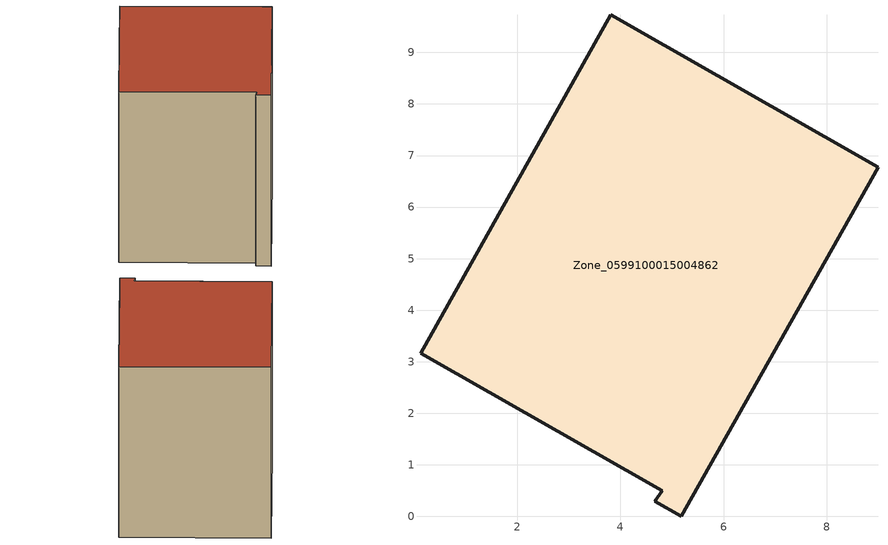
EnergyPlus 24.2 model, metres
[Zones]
Zone_0599100015004862
 floor ground (C_G): 4.66,0.29 4.81,0.49 0.12,3.17 3.81,9.73 9,6.78 5.18,0 z0.82
 wall outside (C_F): 5.18,0 9,6.78 3.81,9.73 0.12,3.17 4.81,0.49 4.66,0.29 5.18,0 z0.82:8.28
 roof outside (C_R): 4.81,0.49 4.66,0.29 5.18,0 9,6.78 3.81,9.73 0.12,3.17 z8.28
[BUILDING]
Pand.0599100015004862: North Axis=0; Terrain=City; Loads Convergence Tolerance Value=0.04; Temperature Convergence Tolerance Value=0.4; Solar Distribution=FullExterior; Maximum Number of Warmup Days=25; Minimum Number of Warmup Days=1
[Site:Location]
Rotterdam.The.Hague.AP_ZH_NLD Design_Conditions: Latitude=51.96; Longitude=4.45; Time Zone=1; Elevation=-4.5
[SITE:GROUNDTEMPERATURE:BUILDINGSURFACE]
18, 18, 18, 18, 18, 18, 18, 18, 18, 18, 18, 18
[MATERIAL] Thermal Absorptance=0.9; Solar Absorptance=0.7; Visible Absorptance=0.7
Name | Roughness | Thickness | Conductivity | Density | Specific Heat
G.TI.1946-1964 | MediumSmooth | 0.15 | 1 | 540 | 1210
F.TI.1946-1964 | Rough | 0.3 | 0.857143 | 1920 | 840
R.TI.1946-1964 | MediumRough | 0.2 | 0.277778 | 1500 | 1000
[CONSTRUCTION]
C_G: G.TI.1946-1964
C_F: F.TI.1946-1964
C_R: R.TI.1946-1964
[ZONE]
Zone_0599100015004862: Type=1; Multiplier=1; Ceiling Height=Autocalculate; Volume=Autocalculate; Floor Area=autocalculate; Part of Total Floor Area=Yes
[ZONEINFILTRATION:DESIGNFLOWRATE]
Infil_Zone_0599100015004862: Zone or ZoneList or Space or SpaceList=Zone_0599100015004862; Schedule=AlwaysOn; Design Flow Rate Calculation Method=Flow/Area; Flow Rate per Floor Area=0.003; Constant Term Coefficient=1; Temperature Term Coefficient=0; Velocity Term Coefficient=0; Velocity Squared Term Coefficient=0
[HVACTEMPLATE:ZONE:IDEALLOADSAIRSYSTEM]
Zone_0599100015004862: Maximum Heating Supply Air Temperature=50; Minimum Cooling Supply Air Temperature=13; Maximum Heating Supply Air Humidity Ratio=0.0156; Minimum Cooling Supply Air Humidity Ratio=0.0077; Heating Limit=NoLimit; Cooling Limit=NoLimit; Dehumidification Control Type=ConstantSensibleHeatRatio; Cooling Sensible Heat Ratio=0.7; Dehumidification Setpoint=60; Humidification Control Type=None; Humidification Setpoint=30; Outdoor Air Method=None; Outdoor Air Flow Rate per Person=0.00944; Outdoor Air Flow Rate per Zone Floor Area=0; Outdoor Air Flow Rate per Zone=0; Demand Controlled Ventilation Type=None; Outdoor Air Economizer Type=NoEconomizer; Heat Recovery Type=None; Sensible Heat Recovery Effectiveness=0.7; Latent Heat Recovery Effectiveness=0.65
[ZONECONTROL:THERMOSTAT]
ThermostatControl_Zone_0599100015004862: Zone or ZoneList=Zone_0599100015004862; Control Type Schedule=DualSetpointControlType; Control 1=Thermostat_Zone_0599100015004862; Temperature Difference Between Cutout And Setpoint=0
[THERMOSTATSETPOINT:DUALSETPOINT]
Thermostat_Zone_0599100015004862: Heating Setpoint Temperature Schedule=HeatingSetpoint_Zone_0599100015004862; Cooling Setpoint Temperature Schedule=CoolingSetpoint_Zone_0599100015004862
[SCHEDULE:COMPACT]
HeatingSetpoint_Zone_0599100015004862: Through: 12/31, For: AllDays, Until: 24:00, 21
CoolingSetpoint_Zone_0599100015004862: Through: 12/31, For: AllDays, Until: 24:00, 24
DualSetpointControlType: Through: 12/31, For: AllDays, Until: 24:00, 4
AlwaysOn: Through: 12/31, For: AllDays, Until: 24:00, 1
